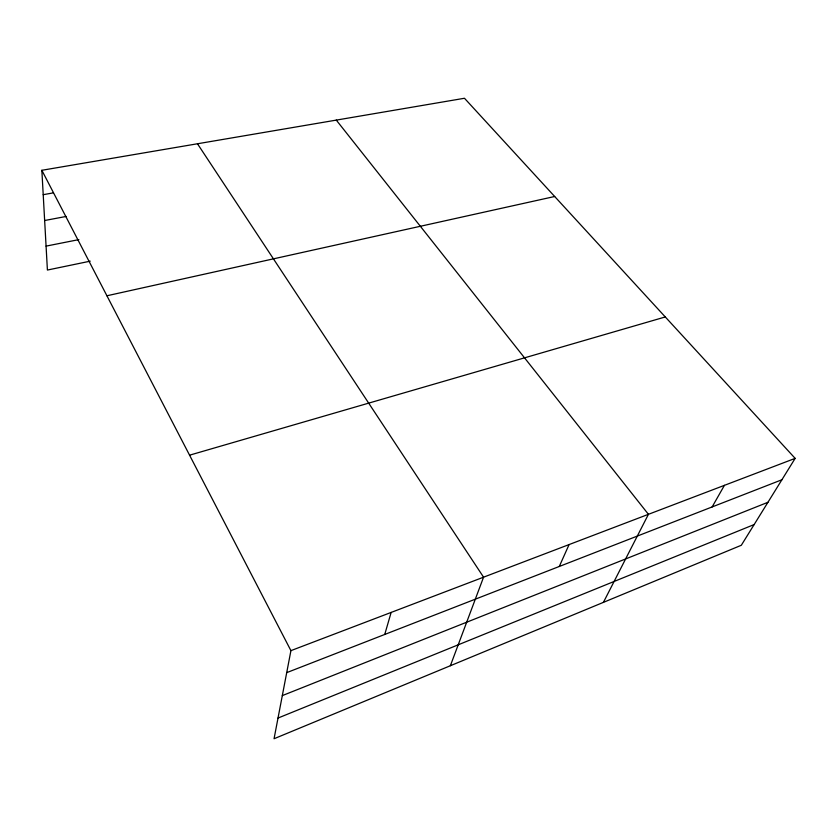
<?xml version="1.0" encoding="UTF-8"?>
<svg xmlns="http://www.w3.org/2000/svg" width="837" height="837" viewBox="0 0 837 837"><rect width="100%" height="100%" fill="white"/><g stroke="black" fill="none" stroke-linecap="round" stroke-linejoin="round"><path stroke-width="1.26" d="M41.85 170.288L290.92 650.642L274.055 738.736L741.32 545.264L795.15 458.373L464.472 98.264L41.85 170.288L47.406 270.048L90.229 261.165M384.738 634.467L391.141 612.422M450.369 665.729L483.566 577.174L197.469 143.765M559.283 566.471L569.087 544.573M603.414 602.368L648.434 514.316L336.286 120.109M712.141 506.929L724.423 485.334M278.01 718.052L754.158 524.548M282.31 695.61L767.937 502.294M286.704 672.645L781.904 479.758M290.92 650.642L795.15 458.373M189.57 455.182L665.279 316.951M106.916 295.775L554.68 196.496M46.066 246.12L78.877 239.612M44.643 220.518L66.154 216.448M43.21 194.686L53.359 192.866"/></g></svg>
